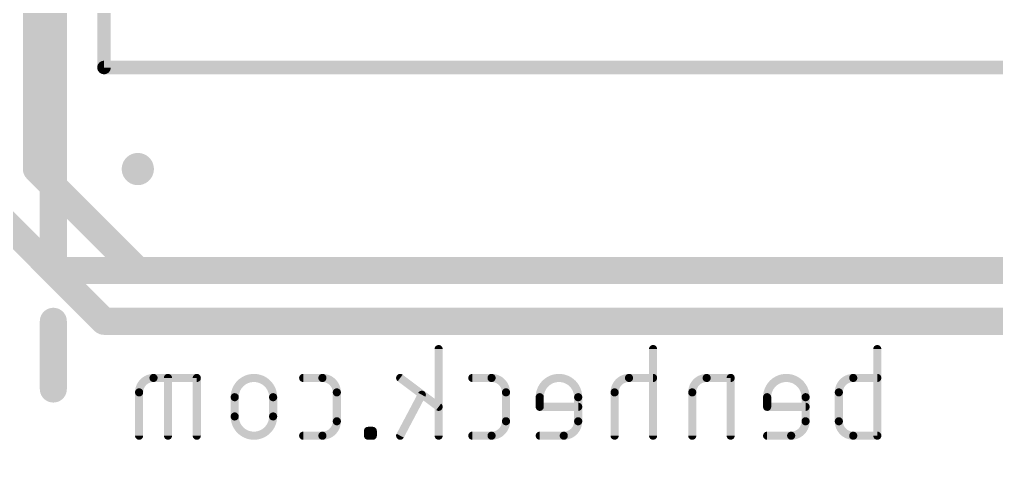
# Model space of a CAD drawing. Extents: x -1.81 to 1.71, y -2.71 to 1.61.
# Drawn here: x -0.588 to 0.135, y -1.851 to -1.527 of the extents above; entities that cross this region are included whole.
import ezdxf

# ---------------------------------------------------------------- set-up
doc = ezdxf.new("R2010")
doc.units = 0
for name, color, linetype in [('16', 175, 'CONTINUOUS'), ('18', 82, 'CONTINUOUS'), ('20', 30, 'CONTINUOUS'), ('22', 253, 'CONTINUOUS')]:
    doc.layers.add(name, color=color, linetype=linetype)

# ---------------------------------------------------------------- blocks, each defined once
blk = doc.blocks.new('ROUNDV')
at = {"const_width": 0.5}
blk.add_lwpolyline([(0, -0.25, 1), (0, 0.25, 1), (0, -0.25)], format="xyb", dxfattribs=at)

msp = doc.modelspace()

# ---------------------------------------------------------------- linework, layer by layer
at = {"layer": '16', "const_width": 0.02}
for points in [[(-0.575, -1.425), (-0.575, -1.6375)], [(-0.575, -1.6375), (-0.5, -1.7125)], [(-0.6125, -1.6625), (-0.525, -1.75)], [(0.65, -1.7125), (-0.5, -1.7125)], [(-0.525, -1.75), (0.475, -1.75)]]:
    msp.add_lwpolyline(points, dxfattribs=at)
at = {"layer": '16', "const_width": 0.01}
for points in [[(-0.571464, -1.633964, 1), (-0.578536, -1.641036)], [(-0.58, -1.6375, 1), (-0.57, -1.6375)], [(-0.5, -1.7075, 1), (-0.5, -1.7175)], [(-0.503536, -1.716036, 1), (-0.496464, -1.708964)], [(-0.525, -1.745, 1), (-0.525, -1.755)], [(-0.528536, -1.753536, 1), (-0.521464, -1.746464)]]:
    msp.add_lwpolyline(points, format="xyb", dxfattribs=at)
at = {"layer": '20'}
msp.add_arc((-0.45, -1.45), 0.75, 180, 270, dxfattribs=at)
at = {"layer": '22'}
for points, const_width in [([(-0.5625, -1.7125), (-0.5625, -0.9125)], 0.02), ([(-0.525, -1.5625), (-0.525, -1.2625)], 0.01), ([(-0.525, -1.5625), (0.2125, -1.5625)], 0.01), ([(0.9, -1.7125), (-0.5625, -1.7125)], 0.02), ([(-0.5625, -1.75), (-0.5625, -1.8)], 0.02), ([(-0.277488, -1.8345), (-0.277488, -1.7705)], 0.006), ([(-0.11887, -1.8345), (-0.11887, -1.7705)], 0.006), ([(0.047, -1.7705), (0.047, -1.8345)], 0.006), ([(-0.456385, -1.791833), (-0.488385, -1.791833)], 0.006), ([(-0.477718, -1.8345), (-0.477718, -1.791833)], 0.006), ([(-0.456385, -1.8345), (-0.456385, -1.791833)], 0.006), ([(-0.363459, -1.791833), (-0.377681, -1.791833)], 0.006), ([(-0.305932, -1.791833), (-0.277488, -1.813167)], 0.006), ([(-0.238327, -1.791833), (-0.252549, -1.791833)], 0.006), ([(-0.11887, -1.791833), (-0.136648, -1.791833)], 0.006), ([(-0.061433, -1.791833), (-0.07921, -1.791833)], 0.006), ([(-0.061433, -1.8345), (-0.061433, -1.791833)], 0.006), ([(0.029222, -1.791833), (0.047, -1.791833)], 0.006), ([(-0.499051, -1.8025), (-0.499051, -1.8345)], 0.006), ([(-0.428348, -1.806056), (-0.428348, -1.820278)], 0.006), ([(-0.399904, -1.820278), (-0.399904, -1.806056)], 0.006), ([(-0.352792, -1.823833), (-0.352792, -1.8025)], 0.006), ([(-0.305932, -1.8345), (-0.289932, -1.804278)], 0.006), ([(-0.22766, -1.823833), (-0.22766, -1.8025)], 0.006), ([(-0.202701, -1.806056), (-0.202701, -1.813167)], 0.006), ([(-0.174256, -1.823833), (-0.174256, -1.806056)], 0.006), ([(-0.147314, -1.8025), (-0.147314, -1.8345)], 0.006), ([(-0.089877, -1.8025), (-0.089877, -1.8345)], 0.006), ([(-0.034491, -1.806056), (-0.034491, -1.813167)], 0.006), ([(-0.006046, -1.823833), (-0.006046, -1.806056)], 0.006), ([(0.018556, -1.823833), (0.018556, -1.8025)], 0.006), ([(-0.202701, -1.813167), (-0.174256, -1.813167)], 0.006), ([(-0.034491, -1.813167), (-0.006046, -1.813167)], 0.006), ([(-0.326192, -1.830945), (-0.329748, -1.830945)], 0.006), ([(-0.329748, -1.830945), (-0.329748, -1.8345)], 0.006), ([(-0.326192, -1.8345), (-0.326192, -1.830945)], 0.006), ([(-0.377681, -1.8345), (-0.363459, -1.8345)], 0.006), ([(-0.329748, -1.8345), (-0.326192, -1.8345)], 0.006), ([(-0.252549, -1.8345), (-0.238327, -1.8345)], 0.006), ([(-0.202701, -1.8345), (-0.184923, -1.8345)], 0.006), ([(-0.034491, -1.8345), (-0.016713, -1.8345)], 0.006), ([(0.047, -1.8345), (0.029222, -1.8345)], 0.006)]:
    msp.add_lwpolyline(points, dxfattribs=dict(at, const_width=const_width))
for points, const_width in [([(-0.525, -1.56, 1), (-0.525, -1.565)], 0.005), ([(-0.5275, -1.5625, 1), (-0.5225, -1.5625)], 0.005), ([(-0.5625, -1.7075, 1), (-0.5625, -1.7175)], 0.01), ([(-0.5675, -1.7125, 1), (-0.5575, -1.7125)], 0.01), ([(-0.5575, -1.75, 1), (-0.5675, -1.75)], 0.01), ([(-0.275988, -1.7705, 1), (-0.278988, -1.7705)], 0.003), ([(-0.11737, -1.7705, 1), (-0.12037, -1.7705)], 0.003), ([(0.0485, -1.7705, 1), (0.0455, -1.7705)], 0.003), ([(-0.488385, -1.791833, 0.414214), (-0.499051, -1.8025)], 0.006), ([(-0.488385, -1.790333, 1), (-0.488385, -1.793333)], 0.003), ([(-0.488385, -1.793333, 1), (-0.488385, -1.790333)], 0.003), ([(-0.476218, -1.791833, 1), (-0.479218, -1.791833)], 0.003), ([(-0.454885, -1.791833, 1), (-0.457885, -1.791833)], 0.003), ([(-0.456385, -1.793333, 1), (-0.456385, -1.790333)], 0.003), ([(-0.399904, -1.806056, 1), (-0.428348, -1.806056)], 0.006), ([(-0.377681, -1.790333, 1), (-0.377681, -1.793333)], 0.003), ([(-0.352792, -1.8025, 0.414214), (-0.363459, -1.791833)], 0.006), ([(-0.363459, -1.790333, 1), (-0.363459, -1.793333)], 0.003), ([(-0.363459, -1.793333, 1), (-0.363459, -1.790333)], 0.003), ([(-0.305032, -1.790633, 1), (-0.306832, -1.793033)], 0.003), ([(-0.252549, -1.790333, 1), (-0.252549, -1.793333)], 0.003), ([(-0.22766, -1.8025, 0.414214), (-0.238327, -1.791833)], 0.006), ([(-0.238327, -1.790333, 1), (-0.238327, -1.793333)], 0.003), ([(-0.238327, -1.793333, 1), (-0.238327, -1.790333)], 0.003), ([(-0.174256, -1.806056, 1), (-0.202701, -1.806056)], 0.006), ([(-0.136648, -1.791833, 0.41421), (-0.147314, -1.8025)], 0.006), ([(-0.136648, -1.790333, 1), (-0.136648, -1.793333)], 0.003), ([(-0.136648, -1.793333, 1), (-0.136648, -1.790333)], 0.003), ([(-0.11887, -1.793333, 1), (-0.11887, -1.790333)], 0.003), ([(-0.07921, -1.791833, 0.41421), (-0.089877, -1.8025)], 0.006), ([(-0.07921, -1.790333, 1), (-0.07921, -1.793333)], 0.003), ([(-0.07921, -1.793333, 1), (-0.07921, -1.790333)], 0.003), ([(-0.059933, -1.791833, 1), (-0.062933, -1.791833)], 0.003), ([(-0.061433, -1.793333, 1), (-0.061433, -1.790333)], 0.003), ([(-0.006046, -1.806056, 1), (-0.034491, -1.806056)], 0.006), ([(0.029222, -1.791833, 0.414217), (0.018556, -1.8025)], 0.006), ([(0.029222, -1.790333, 1), (0.029222, -1.793333)], 0.003), ([(0.029222, -1.793333, 1), (0.029222, -1.790333)], 0.003), ([(0.047, -1.793333, 1), (0.047, -1.790333)], 0.003), ([(-0.5675, -1.8, 1), (-0.5575, -1.8)], 0.01), ([(-0.497551, -1.8025, 1), (-0.500551, -1.8025)], 0.003), ([(-0.500551, -1.8025, 1), (-0.497551, -1.8025)], 0.003), ([(-0.426848, -1.806056, 1), (-0.429848, -1.806056)], 0.003), ([(-0.429848, -1.806056, 1), (-0.426848, -1.806056)], 0.003), ([(-0.398404, -1.806056, 1), (-0.401404, -1.806056)], 0.003), ([(-0.401404, -1.806056, 1), (-0.398404, -1.806056)], 0.003), ([(-0.351292, -1.8025, 1), (-0.354292, -1.8025)], 0.003), ([(-0.354292, -1.8025, 1), (-0.351292, -1.8025)], 0.003), ([(-0.288607, -1.80498, 1), (-0.291258, -1.803576)], 0.003), ([(-0.22616, -1.8025, 1), (-0.22916, -1.8025)], 0.003), ([(-0.22916, -1.8025, 1), (-0.22616, -1.8025)], 0.003), ([(-0.201201, -1.806056, 1), (-0.204201, -1.806056)], 0.003), ([(-0.204201, -1.806056, 1), (-0.201201, -1.806056)], 0.003), ([(-0.172756, -1.806056, 1), (-0.175756, -1.806056)], 0.003), ([(-0.175756, -1.806056, 1), (-0.172756, -1.806056)], 0.003), ([(-0.145814, -1.8025, 1), (-0.148814, -1.8025)], 0.003), ([(-0.148814, -1.8025, 1), (-0.145814, -1.8025)], 0.003), ([(-0.088377, -1.8025, 1), (-0.091377, -1.8025)], 0.003), ([(-0.091377, -1.8025, 1), (-0.088377, -1.8025)], 0.003), ([(-0.032991, -1.806056, 1), (-0.035991, -1.806056)], 0.003), ([(-0.035991, -1.806056, 1), (-0.032991, -1.806056)], 0.003), ([(-0.004546, -1.806056, 1), (-0.007546, -1.806056)], 0.003), ([(-0.007546, -1.806056, 1), (-0.004546, -1.806056)], 0.003), ([(0.020056, -1.8025, 1), (0.017056, -1.8025)], 0.003), ([(0.017056, -1.8025, 1), (0.020056, -1.8025)], 0.003), ([(-0.278388, -1.814367, 1), (-0.276588, -1.811967)], 0.003), ([(-0.202701, -1.811667, 1), (-0.202701, -1.814667)], 0.003), ([(-0.204201, -1.813167, 1), (-0.201201, -1.813167)], 0.003), ([(-0.174256, -1.814667, 1), (-0.174256, -1.811667)], 0.003), ([(-0.034491, -1.811667, 1), (-0.034491, -1.814667)], 0.003), ([(-0.035991, -1.813167, 1), (-0.032991, -1.813167)], 0.003), ([(-0.006046, -1.814667, 1), (-0.006046, -1.811667)], 0.003), ([(-0.428348, -1.820278, 1), (-0.399904, -1.820278)], 0.006), ([(-0.426848, -1.820278, 1), (-0.429848, -1.820278)], 0.003), ([(-0.429848, -1.820278, 1), (-0.426848, -1.820278)], 0.003), ([(-0.398404, -1.820278, 1), (-0.401404, -1.820278)], 0.003), ([(-0.401404, -1.820278, 1), (-0.398404, -1.820278)], 0.003), ([(-0.363459, -1.8345, 0.414214), (-0.352792, -1.823833)], 0.006), ([(-0.351292, -1.823833, 1), (-0.354292, -1.823833)], 0.003), ([(-0.238327, -1.8345, 0.414214), (-0.22766, -1.823833)], 0.006), ([(-0.22616, -1.823833, 1), (-0.22916, -1.823833)], 0.003), ([(-0.184923, -1.8345, 0.414214), (-0.174256, -1.823833)], 0.006), ([(-0.172756, -1.823833, 1), (-0.175756, -1.823833)], 0.003), ([(-0.016713, -1.8345, 0.414214), (-0.006046, -1.823833)], 0.006), ([(-0.004546, -1.823833, 1), (-0.007546, -1.823833)], 0.003), ([(0.018555, -1.823833, 0.414207), (0.029222, -1.8345)], 0.006), ([(0.020055, -1.823833, 1), (0.017055, -1.823833)], 0.003), ([(-0.354292, -1.823833, 1), (-0.351292, -1.823833)], 0.003), ([(-0.329748, -1.829445, 1), (-0.329748, -1.832445)], 0.003), ([(-0.328248, -1.830945, 1), (-0.331248, -1.830945)], 0.003), ([(-0.324692, -1.830945, 1), (-0.327692, -1.830945)], 0.003), ([(-0.326192, -1.832445, 1), (-0.326192, -1.829445)], 0.003), ([(-0.22916, -1.823833, 1), (-0.22616, -1.823833)], 0.003), ([(-0.175756, -1.823833, 1), (-0.172756, -1.823833)], 0.003), ([(-0.007546, -1.823833, 1), (-0.004546, -1.823833)], 0.003), ([(0.017056, -1.823833, 1), (0.020056, -1.823833)], 0.003), ([(-0.500551, -1.8345, 1), (-0.497551, -1.8345)], 0.003), ([(-0.479218, -1.8345, 1), (-0.476218, -1.8345)], 0.003), ([(-0.457885, -1.8345, 1), (-0.454885, -1.8345)], 0.003), ([(-0.377681, -1.833, 1), (-0.377681, -1.836)], 0.003), ([(-0.363459, -1.833, 1), (-0.363459, -1.836)], 0.003), ([(-0.363459, -1.836, 1), (-0.363459, -1.833)], 0.003), ([(-0.329748, -1.833, 1), (-0.329748, -1.836)], 0.003), ([(-0.331248, -1.8345, 1), (-0.328248, -1.8345)], 0.003), ([(-0.327692, -1.8345, 1), (-0.324692, -1.8345)], 0.003), ([(-0.326192, -1.836, 1), (-0.326192, -1.833)], 0.003), ([(-0.307258, -1.833798, 1), (-0.304607, -1.835202)], 0.003), ([(-0.278988, -1.8345, 1), (-0.275988, -1.8345)], 0.003), ([(-0.252549, -1.833, 1), (-0.252549, -1.836)], 0.003), ([(-0.238327, -1.833, 1), (-0.238327, -1.836)], 0.003), ([(-0.238327, -1.836, 1), (-0.238327, -1.833)], 0.003), ([(-0.202701, -1.833, 1), (-0.202701, -1.836)], 0.003), ([(-0.184923, -1.833, 1), (-0.184923, -1.836)], 0.003), ([(-0.184923, -1.836, 1), (-0.184923, -1.833)], 0.003), ([(-0.148814, -1.8345, 1), (-0.145814, -1.8345)], 0.003), ([(-0.12037, -1.8345, 1), (-0.11737, -1.8345)], 0.003), ([(-0.091377, -1.8345, 1), (-0.088377, -1.8345)], 0.003), ([(-0.062933, -1.8345, 1), (-0.059933, -1.8345)], 0.003), ([(-0.034491, -1.833, 1), (-0.034491, -1.836)], 0.003), ([(-0.016713, -1.833, 1), (-0.016713, -1.836)], 0.003), ([(-0.016713, -1.836, 1), (-0.016713, -1.833)], 0.003), ([(0.029222, -1.833, 1), (0.029222, -1.836)], 0.003), ([(0.029222, -1.836, 1), (0.029222, -1.833)], 0.003), ([(0.0455, -1.8345, 1), (0.0485, -1.8345)], 0.003), ([(0.047, -1.836, 1), (0.047, -1.833)], 0.003)]:
    msp.add_lwpolyline(points, format="xyb", dxfattribs=dict(at, const_width=const_width))

# ---------------------------------------------------------------- block references
at = {"layer": '18', "xscale": 0.02378, "yscale": 0.02378}
msp.add_blockref('ROUNDV', (-0.5, -1.6375), dxfattribs=at)

doc.saveas('drawing.dxf')
